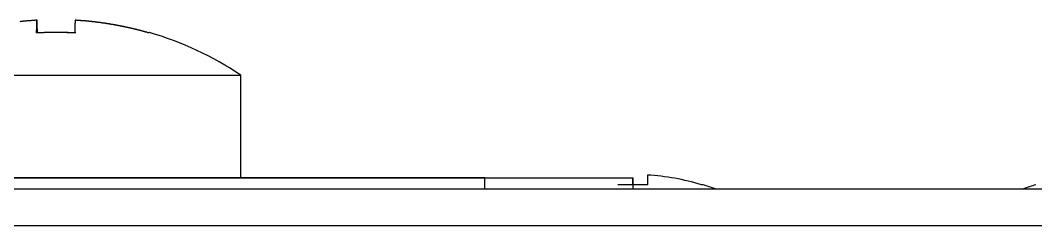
# Model space of a CAD drawing. Extents: x 90 to 322, y 48 to 325.
# Drawn here: x 140.83 to 154.57, y 304.5 to 307.28 of the extents above; entities that cross this region are included whole.
import ezdxf

# ---------------------------------------------------------------- set-up
doc = ezdxf.new("R2010")
doc.units = 0
doc.layers.get('0').update_dxf_attribs({"linetype": 'CONTINUOUS'})

msp = doc.modelspace()

# ---------------------------------------------------------------- linework, layer by layer
at = {"color": 7, "linetype": 'CONTINUOUS'}
for p, q in [((141.055, 307.28), (141.055, 307.108)), ((141.058, 307.28), (141.058, 307.109)), ((141.578, 307.28), (141.578, 307.28)), ((138.817, 306.537), (143.817, 306.537)), ((143.817, 305.145), (143.817, 306.537)), ((149.317, 305.183), (149.317, 305.051)), ((124.117, 305.145), (147.117, 305.145)), ((144.467, 305.145), (138.122, 305.145)), ((138.617, 305.145), (144.467, 305.145)), ((147.117, 305.145), (143.817, 305.145)), ((146.117, 305.145), (144.467, 305.145)), ((146.117, 305.145), (144.467, 305.145)), ((147.117, 305.145), (148.59, 305.145)), ((147.117, 305.145), (149.117, 305.145)), ((148.917, 305.145), (149.117, 305.145)), ((149.317, 305.051), (148.917, 305.051)), ((149.117, 305.051), (149.117, 305.145)), ((149.117, 305.145), (149.117, 304.995)), ((150.067, 305.051), (150.045, 305.051)), ((150.067, 305.051), (150.045, 305.051)), ((131.217, 304.995), (164.617, 304.995)), ((165.117, 304.495), (106.117, 304.495))]:
    msp.add_line(p, q, dxfattribs=at)
at = {"color": 9, "linetype": 'CONTINUOUS'}
msp.add_line((147.117, 304.995), (147.117, 305.145), dxfattribs=at)
at = {"color": 7, "linetype": 'CONTINUOUS'}
for points in [[(141.055, 307.28, 0), (141.047, 307.28, 0), (141.039, 307.28, 0), (141.031, 307.279, 0), (141.023, 307.278, 0), (141.015, 307.278, 0), (141.008, 307.277, 0), (141, 307.277, 0), (140.992, 307.276, 0), (140.984, 307.276, 0), (140.976, 307.275, 0), (140.968, 307.275, 0), (140.96, 307.274, 0), (140.952, 307.273, 0), (140.944, 307.273, 0), (140.936, 307.272, 0), (140.928, 307.271, 0), (140.921, 307.271, 0), (140.913, 307.27, 0), (140.905, 307.269, 0), (140.897, 307.268, 0), (140.889, 307.268, 0), (140.881, 307.267, 0), (140.873, 307.266, 0), (140.865, 307.265, 0), (140.857, 307.265, 0), (140.849, 307.264, 0), (140.842, 307.263, 0), (140.834, 307.262, 0), (140.826, 307.261, 0)], [(141.055, 307.28, 0), (141.055, 307.28, 0), (141.055, 307.28, 0), (141.055, 307.279, 0), (141.055, 307.278, 0), (141.055, 307.278, 0), (141.055, 307.277, 0), (141.055, 307.277, 0), (141.055, 307.276, 0), (141.055, 307.276, 0), (141.055, 307.275, 0), (141.055, 307.275, 0), (141.054, 307.274, 0), (141.054, 307.273, 0), (141.054, 307.273, 0), (141.054, 307.272, 0), (141.054, 307.271, 0), (141.054, 307.271, 0), (141.054, 307.27, 0), (141.054, 307.269, 0), (141.054, 307.268, 0), (141.054, 307.268, 0), (141.054, 307.267, 0), (141.054, 307.266, 0), (141.054, 307.265, 0), (141.054, 307.265, 0), (141.054, 307.264, 0), (141.054, 307.263, 0), (141.054, 307.262, 0), (141.054, 307.261, 0), (141.054, 307.26, 0), (141.053, 307.26, 0), (141.053, 307.259, 0), (141.053, 307.258, 0), (141.053, 307.257, 0), (141.053, 307.256, 0), (141.053, 307.255, 0), (141.053, 307.254, 0), (141.053, 307.253, 0), (141.053, 307.252, 0), (141.053, 307.251, 0), (141.053, 307.25, 0), (141.053, 307.249, 0), (141.053, 307.248, 0), (141.053, 307.247, 0), (141.053, 307.246, 0), (141.053, 307.245, 0), (141.053, 307.243, 0), (141.053, 307.242, 0), (141.053, 307.241, 0), (141.053, 307.24, 0), (141.052, 307.239, 0), (141.052, 307.238, 0), (141.052, 307.237, 0), (141.052, 307.235, 0), (141.052, 307.234, 0), (141.052, 307.233, 0), (141.052, 307.232, 0), (141.052, 307.23, 0), (141.052, 307.229, 0), (141.052, 307.228, 0), (141.052, 307.226, 0), (141.052, 307.225, 0), (141.052, 307.224, 0), (141.052, 307.223, 0), (141.052, 307.221, 0), (141.052, 307.22, 0), (141.052, 307.218, 0), (141.052, 307.217, 0), (141.052, 307.216, 0), (141.052, 307.214, 0), (141.051, 307.213, 0), (141.051, 307.211, 0), (141.051, 307.21, 0), (141.051, 307.208, 0), (141.051, 307.207, 0), (141.051, 307.205, 0), (141.051, 307.204, 0), (141.051, 307.202, 0), (141.051, 307.201, 0), (141.051, 307.199, 0), (141.051, 307.198, 0), (141.051, 307.196, 0), (141.051, 307.194, 0), (141.051, 307.193, 0), (141.051, 307.191, 0), (141.051, 307.189, 0), (141.051, 307.188, 0), (141.051, 307.186, 0), (141.051, 307.184, 0), (141.051, 307.183, 0), (141.05, 307.181, 0), (141.05, 307.179, 0), (141.05, 307.178, 0), (141.05, 307.176, 0), (141.05, 307.174, 0), (141.05, 307.172, 0), (141.05, 307.17, 0), (141.05, 307.169, 0), (141.05, 307.167, 0), (141.05, 307.165, 0), (141.05, 307.163, 0), (141.05, 307.161, 0), (141.05, 307.159, 0), (141.05, 307.158, 0), (141.05, 307.156, 0), (141.05, 307.154, 0), (141.05, 307.152, 0), (141.05, 307.15, 0), (141.05, 307.148, 0), (141.05, 307.146, 0), (141.049, 307.144, 0), (141.049, 307.142, 0), (141.049, 307.14, 0), (141.049, 307.138, 0), (141.049, 307.136, 0), (141.049, 307.134, 0), (141.049, 307.132, 0), (141.049, 307.13, 0), (141.049, 307.128, 0), (141.049, 307.125, 0), (141.049, 307.123, 0), (141.049, 307.121, 0), (141.049, 307.119, 0), (141.049, 307.117, 0), (141.049, 307.115, 0), (141.049, 307.112, 0), (141.049, 307.11, 0), (141.049, 307.108, 0)], [(141.065, 307.108, 0), (141.065, 307.11, 0), (141.065, 307.112, 0), (141.065, 307.115, 0), (141.065, 307.117, 0), (141.065, 307.119, 0), (141.065, 307.121, 0), (141.064, 307.123, 0), (141.064, 307.125, 0), (141.064, 307.128, 0), (141.064, 307.13, 0), (141.064, 307.132, 0), (141.064, 307.134, 0), (141.064, 307.136, 0), (141.064, 307.138, 0), (141.064, 307.14, 0), (141.064, 307.142, 0), (141.064, 307.144, 0), (141.064, 307.146, 0), (141.064, 307.148, 0), (141.064, 307.15, 0), (141.064, 307.152, 0), (141.064, 307.154, 0), (141.064, 307.156, 0), (141.064, 307.158, 0), (141.064, 307.159, 0), (141.064, 307.161, 0), (141.064, 307.163, 0), (141.063, 307.165, 0), (141.063, 307.167, 0), (141.063, 307.169, 0), (141.063, 307.17, 0), (141.063, 307.172, 0), (141.063, 307.174, 0), (141.063, 307.176, 0), (141.063, 307.178, 0), (141.063, 307.179, 0), (141.063, 307.181, 0), (141.063, 307.183, 0), (141.063, 307.184, 0), (141.063, 307.186, 0), (141.063, 307.188, 0), (141.063, 307.189, 0), (141.063, 307.191, 0), (141.063, 307.193, 0), (141.063, 307.194, 0), (141.063, 307.196, 0), (141.063, 307.198, 0), (141.062, 307.199, 0), (141.062, 307.201, 0), (141.062, 307.202, 0), (141.062, 307.204, 0), (141.062, 307.205, 0), (141.062, 307.207, 0), (141.062, 307.208, 0), (141.062, 307.21, 0), (141.062, 307.211, 0), (141.062, 307.213, 0), (141.062, 307.214, 0), (141.062, 307.216, 0), (141.062, 307.217, 0), (141.062, 307.218, 0), (141.062, 307.22, 0), (141.062, 307.221, 0), (141.062, 307.223, 0), (141.062, 307.224, 0), (141.062, 307.225, 0), (141.062, 307.226, 0), (141.061, 307.228, 0), (141.061, 307.229, 0), (141.061, 307.23, 0), (141.061, 307.232, 0), (141.061, 307.233, 0), (141.061, 307.234, 0), (141.061, 307.235, 0), (141.061, 307.237, 0), (141.061, 307.238, 0), (141.061, 307.239, 0), (141.061, 307.24, 0), (141.061, 307.241, 0), (141.061, 307.242, 0), (141.061, 307.243, 0), (141.061, 307.245, 0), (141.061, 307.246, 0), (141.061, 307.247, 0), (141.061, 307.248, 0), (141.061, 307.249, 0), (141.06, 307.25, 0), (141.06, 307.251, 0), (141.06, 307.252, 0), (141.06, 307.253, 0), (141.06, 307.254, 0), (141.06, 307.255, 0), (141.06, 307.256, 0), (141.06, 307.257, 0), (141.06, 307.258, 0), (141.06, 307.259, 0), (141.06, 307.26, 0), (141.06, 307.26, 0), (141.06, 307.261, 0), (141.06, 307.262, 0), (141.06, 307.263, 0), (141.06, 307.264, 0), (141.06, 307.265, 0), (141.06, 307.265, 0), (141.06, 307.266, 0), (141.06, 307.267, 0), (141.059, 307.268, 0), (141.059, 307.268, 0), (141.059, 307.269, 0), (141.059, 307.27, 0), (141.059, 307.271, 0), (141.059, 307.271, 0), (141.059, 307.272, 0), (141.059, 307.273, 0), (141.059, 307.273, 0), (141.059, 307.274, 0), (141.059, 307.275, 0), (141.059, 307.275, 0), (141.059, 307.276, 0), (141.059, 307.276, 0), (141.059, 307.277, 0), (141.059, 307.277, 0), (141.059, 307.278, 0), (141.059, 307.278, 0), (141.059, 307.279, 0), (141.059, 307.28, 0), (141.058, 307.28, 0), (141.058, 307.28, 0)], [(141.575, 307.28, 0), (141.575, 307.28, 0), (141.575, 307.28, 0), (141.575, 307.279, 0), (141.575, 307.278, 0), (141.575, 307.278, 0), (141.575, 307.277, 0), (141.575, 307.277, 0), (141.575, 307.276, 0), (141.575, 307.276, 0), (141.575, 307.275, 0), (141.574, 307.275, 0), (141.574, 307.274, 0), (141.574, 307.273, 0), (141.574, 307.273, 0), (141.574, 307.272, 0), (141.574, 307.271, 0), (141.574, 307.271, 0), (141.574, 307.27, 0), (141.574, 307.269, 0), (141.574, 307.268, 0), (141.574, 307.268, 0), (141.574, 307.267, 0), (141.574, 307.266, 0), (141.574, 307.265, 0), (141.574, 307.265, 0), (141.574, 307.264, 0), (141.574, 307.263, 0), (141.574, 307.262, 0), (141.574, 307.261, 0), (141.574, 307.26, 0), (141.573, 307.26, 0), (141.573, 307.259, 0), (141.573, 307.258, 0), (141.573, 307.257, 0), (141.573, 307.256, 0), (141.573, 307.255, 0), (141.573, 307.254, 0), (141.573, 307.253, 0), (141.573, 307.252, 0), (141.573, 307.251, 0), (141.573, 307.25, 0), (141.573, 307.249, 0), (141.573, 307.248, 0), (141.573, 307.247, 0), (141.573, 307.246, 0), (141.573, 307.245, 0), (141.573, 307.243, 0), (141.573, 307.242, 0), (141.573, 307.241, 0), (141.573, 307.24, 0), (141.572, 307.239, 0), (141.572, 307.238, 0), (141.572, 307.237, 0), (141.572, 307.235, 0), (141.572, 307.234, 0), (141.572, 307.233, 0), (141.572, 307.232, 0), (141.572, 307.23, 0), (141.572, 307.229, 0), (141.572, 307.228, 0), (141.572, 307.226, 0), (141.572, 307.225, 0), (141.572, 307.224, 0), (141.572, 307.223, 0), (141.572, 307.221, 0), (141.572, 307.22, 0), (141.572, 307.218, 0), (141.572, 307.217, 0), (141.572, 307.216, 0), (141.572, 307.214, 0), (141.571, 307.213, 0), (141.571, 307.211, 0), (141.571, 307.21, 0), (141.571, 307.208, 0), (141.571, 307.207, 0), (141.571, 307.205, 0), (141.571, 307.204, 0), (141.571, 307.202, 0), (141.571, 307.201, 0), (141.571, 307.199, 0), (141.571, 307.198, 0), (141.571, 307.196, 0), (141.571, 307.194, 0), (141.571, 307.193, 0), (141.571, 307.191, 0), (141.571, 307.189, 0), (141.571, 307.188, 0), (141.571, 307.186, 0), (141.571, 307.184, 0), (141.571, 307.183, 0), (141.57, 307.181, 0), (141.57, 307.179, 0), (141.57, 307.178, 0), (141.57, 307.176, 0), (141.57, 307.174, 0), (141.57, 307.172, 0), (141.57, 307.17, 0), (141.57, 307.169, 0), (141.57, 307.167, 0), (141.57, 307.165, 0), (141.57, 307.163, 0), (141.57, 307.161, 0), (141.57, 307.159, 0), (141.57, 307.158, 0), (141.57, 307.156, 0), (141.57, 307.154, 0), (141.57, 307.152, 0), (141.57, 307.15, 0), (141.57, 307.148, 0), (141.57, 307.146, 0), (141.569, 307.144, 0), (141.569, 307.142, 0), (141.569, 307.14, 0), (141.569, 307.138, 0), (141.569, 307.136, 0), (141.569, 307.134, 0), (141.569, 307.132, 0), (141.569, 307.13, 0), (141.569, 307.128, 0), (141.569, 307.125, 0), (141.569, 307.123, 0), (141.569, 307.121, 0), (141.569, 307.119, 0), (141.569, 307.117, 0), (141.569, 307.115, 0), (141.569, 307.112, 0), (141.569, 307.11, 0), (141.569, 307.108, 0)], [(142.574, 307.108, 0), (142.566, 307.11, 0), (142.558, 307.112, 0), (142.551, 307.115, 0), (142.543, 307.117, 0), (142.535, 307.119, 0), (142.528, 307.121, 0), (142.52, 307.123, 0), (142.513, 307.125, 0), (142.505, 307.128, 0), (142.497, 307.13, 0), (142.49, 307.132, 0), (142.482, 307.134, 0), (142.474, 307.136, 0), (142.467, 307.138, 0), (142.459, 307.14, 0), (142.451, 307.142, 0), (142.444, 307.144, 0), (142.436, 307.146, 0), (142.428, 307.148, 0), (142.421, 307.15, 0), (142.413, 307.152, 0), (142.405, 307.154, 0), (142.397, 307.156, 0), (142.39, 307.158, 0), (142.382, 307.159, 0), (142.374, 307.161, 0), (142.367, 307.163, 0), (142.359, 307.165, 0), (142.351, 307.167, 0), (142.343, 307.169, 0), (142.336, 307.17, 0), (142.328, 307.172, 0), (142.32, 307.174, 0), (142.313, 307.176, 0), (142.305, 307.178, 0), (142.297, 307.179, 0), (142.289, 307.181, 0), (142.282, 307.183, 0), (142.274, 307.184, 0), (142.266, 307.186, 0), (142.258, 307.188, 0), (142.251, 307.189, 0), (142.243, 307.191, 0), (142.235, 307.193, 0), (142.227, 307.194, 0), (142.22, 307.196, 0), (142.212, 307.198, 0), (142.204, 307.199, 0), (142.196, 307.201, 0), (142.188, 307.202, 0), (142.181, 307.204, 0), (142.173, 307.205, 0), (142.165, 307.207, 0), (142.157, 307.208, 0), (142.149, 307.21, 0), (142.142, 307.211, 0), (142.134, 307.213, 0), (142.126, 307.214, 0), (142.118, 307.216, 0), (142.11, 307.217, 0), (142.103, 307.218, 0), (142.095, 307.22, 0), (142.087, 307.221, 0), (142.079, 307.223, 0), (142.071, 307.224, 0), (142.064, 307.225, 0), (142.056, 307.226, 0), (142.048, 307.228, 0), (142.04, 307.229, 0), (142.032, 307.23, 0), (142.024, 307.232, 0), (142.017, 307.233, 0), (142.009, 307.234, 0), (142.001, 307.235, 0), (141.993, 307.237, 0), (141.985, 307.238, 0), (141.977, 307.239, 0), (141.97, 307.24, 0), (141.962, 307.241, 0), (141.954, 307.242, 0), (141.946, 307.243, 0), (141.938, 307.245, 0), (141.93, 307.246, 0), (141.922, 307.247, 0), (141.915, 307.248, 0), (141.907, 307.249, 0), (141.899, 307.25, 0), (141.891, 307.251, 0), (141.883, 307.252, 0), (141.875, 307.253, 0), (141.867, 307.254, 0), (141.859, 307.255, 0), (141.852, 307.256, 0), (141.844, 307.257, 0), (141.836, 307.258, 0), (141.828, 307.259, 0), (141.82, 307.26, 0), (141.812, 307.26, 0), (141.804, 307.261, 0), (141.796, 307.262, 0), (141.789, 307.263, 0), (141.781, 307.264, 0), (141.773, 307.265, 0), (141.765, 307.265, 0), (141.757, 307.266, 0), (141.749, 307.267, 0), (141.741, 307.268, 0), (141.733, 307.268, 0), (141.725, 307.269, 0), (141.717, 307.27, 0), (141.71, 307.271, 0), (141.702, 307.271, 0), (141.694, 307.272, 0), (141.686, 307.273, 0), (141.678, 307.273, 0), (141.67, 307.274, 0), (141.662, 307.275, 0), (141.654, 307.275, 0), (141.646, 307.276, 0), (141.638, 307.276, 0), (141.63, 307.277, 0), (141.623, 307.277, 0), (141.615, 307.278, 0), (141.607, 307.278, 0), (141.599, 307.279, 0), (141.591, 307.28, 0), (141.583, 307.28, 0), (141.575, 307.28, 0)], [(142.577, 307.108, 0), (142.569, 307.11, 0), (142.562, 307.112, 0), (142.554, 307.115, 0), (142.546, 307.117, 0), (142.539, 307.119, 0), (142.531, 307.121, 0), (142.524, 307.123, 0), (142.516, 307.125, 0), (142.508, 307.128, 0), (142.501, 307.13, 0), (142.493, 307.132, 0), (142.485, 307.134, 0), (142.478, 307.136, 0), (142.47, 307.138, 0), (142.462, 307.14, 0), (142.455, 307.142, 0), (142.447, 307.144, 0), (142.439, 307.146, 0), (142.432, 307.148, 0), (142.424, 307.15, 0), (142.416, 307.152, 0), (142.409, 307.154, 0), (142.401, 307.156, 0), (142.393, 307.158, 0), (142.385, 307.159, 0), (142.378, 307.161, 0), (142.37, 307.163, 0), (142.362, 307.165, 0), (142.355, 307.167, 0), (142.347, 307.169, 0), (142.339, 307.17, 0), (142.331, 307.172, 0), (142.324, 307.174, 0), (142.316, 307.176, 0), (142.308, 307.178, 0), (142.3, 307.179, 0), (142.293, 307.181, 0), (142.285, 307.183, 0), (142.277, 307.184, 0), (142.269, 307.186, 0), (142.262, 307.188, 0), (142.254, 307.189, 0), (142.246, 307.191, 0), (142.238, 307.193, 0), (142.231, 307.194, 0), (142.223, 307.196, 0), (142.215, 307.198, 0), (142.207, 307.199, 0), (142.2, 307.201, 0), (142.192, 307.202, 0), (142.184, 307.204, 0), (142.176, 307.205, 0), (142.168, 307.207, 0), (142.161, 307.208, 0), (142.153, 307.21, 0), (142.145, 307.211, 0), (142.137, 307.213, 0), (142.129, 307.214, 0), (142.122, 307.216, 0), (142.114, 307.217, 0), (142.106, 307.218, 0), (142.098, 307.22, 0), (142.09, 307.221, 0), (142.083, 307.223, 0), (142.075, 307.224, 0), (142.067, 307.225, 0), (142.059, 307.226, 0), (142.051, 307.228, 0), (142.043, 307.229, 0), (142.036, 307.23, 0), (142.028, 307.232, 0), (142.02, 307.233, 0), (142.012, 307.234, 0), (142.004, 307.235, 0), (141.996, 307.237, 0), (141.989, 307.238, 0), (141.981, 307.239, 0), (141.973, 307.24, 0), (141.965, 307.241, 0), (141.957, 307.242, 0), (141.949, 307.243, 0), (141.941, 307.245, 0), (141.934, 307.246, 0), (141.926, 307.247, 0), (141.918, 307.248, 0), (141.91, 307.249, 0), (141.902, 307.25, 0), (141.894, 307.251, 0), (141.886, 307.252, 0), (141.879, 307.253, 0), (141.871, 307.254, 0), (141.863, 307.255, 0), (141.855, 307.256, 0), (141.847, 307.257, 0), (141.839, 307.258, 0), (141.831, 307.259, 0), (141.823, 307.26, 0), (141.816, 307.26, 0), (141.808, 307.261, 0), (141.8, 307.262, 0), (141.792, 307.263, 0), (141.784, 307.264, 0), (141.776, 307.265, 0), (141.768, 307.265, 0), (141.76, 307.266, 0), (141.752, 307.267, 0), (141.745, 307.268, 0), (141.737, 307.268, 0), (141.729, 307.269, 0), (141.721, 307.27, 0), (141.713, 307.271, 0), (141.705, 307.271, 0), (141.697, 307.272, 0), (141.689, 307.273, 0), (141.681, 307.273, 0), (141.673, 307.274, 0), (141.665, 307.275, 0), (141.658, 307.275, 0), (141.65, 307.276, 0), (141.642, 307.276, 0), (141.634, 307.277, 0), (141.626, 307.277, 0), (141.618, 307.278, 0), (141.61, 307.278, 0), (141.602, 307.279, 0), (141.594, 307.28, 0), (141.586, 307.28, 0), (141.578, 307.28, 0)], [(141.569, 307.108, 0), (141.565, 307.108, 0), (141.561, 307.108, 0), (141.556, 307.109, 0), (141.552, 307.109, 0), (141.548, 307.109, 0), (141.544, 307.109, 0), (141.54, 307.109, 0), (141.536, 307.11, 0), (141.532, 307.11, 0), (141.528, 307.11, 0), (141.524, 307.11, 0), (141.52, 307.11, 0), (141.516, 307.111, 0), (141.512, 307.111, 0), (141.508, 307.111, 0), (141.504, 307.111, 0), (141.5, 307.111, 0), (141.496, 307.111, 0), (141.491, 307.112, 0), (141.487, 307.112, 0), (141.483, 307.112, 0), (141.479, 307.112, 0), (141.475, 307.112, 0), (141.471, 307.112, 0), (141.467, 307.112, 0), (141.463, 307.113, 0), (141.459, 307.113, 0), (141.455, 307.113, 0), (141.451, 307.113, 0), (141.447, 307.113, 0), (141.443, 307.113, 0), (141.439, 307.113, 0), (141.435, 307.113, 0), (141.431, 307.113, 0), (141.426, 307.114, 0), (141.422, 307.114, 0), (141.418, 307.114, 0), (141.414, 307.114, 0), (141.41, 307.114, 0), (141.406, 307.114, 0), (141.402, 307.114, 0), (141.398, 307.114, 0), (141.394, 307.114, 0), (141.39, 307.114, 0), (141.386, 307.114, 0), (141.382, 307.114, 0), (141.378, 307.114, 0), (141.374, 307.114, 0), (141.37, 307.115, 0), (141.366, 307.115, 0), (141.361, 307.115, 0), (141.357, 307.115, 0), (141.353, 307.115, 0), (141.349, 307.115, 0), (141.345, 307.115, 0), (141.341, 307.115, 0), (141.337, 307.115, 0), (141.333, 307.115, 0), (141.329, 307.115, 0), (141.325, 307.115, 0), (141.321, 307.115, 0), (141.317, 307.115, 0), (141.313, 307.115, 0), (141.309, 307.115, 0), (141.305, 307.115, 0), (141.3, 307.115, 0), (141.296, 307.115, 0), (141.292, 307.115, 0), (141.288, 307.115, 0), (141.284, 307.115, 0), (141.28, 307.115, 0), (141.276, 307.115, 0), (141.272, 307.115, 0), (141.268, 307.115, 0), (141.264, 307.115, 0), (141.26, 307.115, 0), (141.256, 307.115, 0), (141.252, 307.115, 0), (141.248, 307.115, 0), (141.244, 307.114, 0), (141.24, 307.114, 0), (141.235, 307.114, 0), (141.231, 307.114, 0), (141.227, 307.114, 0), (141.223, 307.114, 0), (141.219, 307.114, 0), (141.215, 307.114, 0), (141.211, 307.114, 0), (141.207, 307.114, 0), (141.203, 307.114, 0), (141.199, 307.114, 0), (141.195, 307.114, 0), (141.191, 307.114, 0), (141.187, 307.113, 0), (141.183, 307.113, 0), (141.179, 307.113, 0), (141.174, 307.113, 0), (141.17, 307.113, 0), (141.166, 307.113, 0), (141.162, 307.113, 0), (141.158, 307.113, 0), (141.154, 307.113, 0), (141.15, 307.112, 0), (141.146, 307.112, 0), (141.142, 307.112, 0), (141.138, 307.112, 0), (141.134, 307.112, 0), (141.13, 307.112, 0), (141.126, 307.112, 0), (141.122, 307.111, 0), (141.118, 307.111, 0), (141.114, 307.111, 0), (141.11, 307.111, 0), (141.105, 307.111, 0), (141.101, 307.111, 0), (141.097, 307.11, 0), (141.093, 307.11, 0), (141.089, 307.11, 0), (141.085, 307.11, 0), (141.081, 307.11, 0), (141.077, 307.109, 0), (141.073, 307.109, 0), (141.069, 307.109, 0), (141.065, 307.109, 0), (141.061, 307.109, 0), (141.057, 307.108, 0), (141.053, 307.108, 0), (141.049, 307.108, 0)], [(141.585, 307.108, 0), (141.583, 307.108, 0), (141.581, 307.108, 0), (141.579, 307.108, 0), (141.576, 307.109, 0), (141.574, 307.109, 0), (141.572, 307.109, 0), (141.57, 307.109, 0), (141.568, 307.109, 0), (141.566, 307.109, 0), (141.564, 307.109, 0), (141.562, 307.109, 0), (141.56, 307.109, 0), (141.558, 307.109, 0), (141.556, 307.11, 0), (141.553, 307.11, 0), (141.551, 307.11, 0), (141.549, 307.11, 0), (141.547, 307.11, 0), (141.545, 307.11, 0), (141.543, 307.11, 0), (141.541, 307.11, 0), (141.539, 307.11, 0), (141.537, 307.11, 0), (141.535, 307.11, 0), (141.533, 307.111, 0), (141.53, 307.111, 0), (141.528, 307.111, 0), (141.526, 307.111, 0), (141.524, 307.111, 0), (141.522, 307.111, 0), (141.52, 307.111, 0), (141.518, 307.111, 0), (141.516, 307.111, 0), (141.514, 307.111, 0), (141.512, 307.111, 0), (141.509, 307.111, 0), (141.507, 307.112, 0), (141.505, 307.112, 0), (141.503, 307.112, 0), (141.501, 307.112, 0), (141.499, 307.112, 0), (141.497, 307.112, 0), (141.495, 307.112, 0), (141.493, 307.112, 0), (141.491, 307.112, 0), (141.489, 307.112, 0), (141.486, 307.112, 0), (141.484, 307.112, 0), (141.482, 307.112, 0), (141.48, 307.112, 0), (141.478, 307.113, 0), (141.476, 307.113, 0), (141.474, 307.113, 0), (141.472, 307.113, 0), (141.47, 307.113, 0), (141.468, 307.113, 0), (141.466, 307.113, 0), (141.463, 307.113, 0), (141.461, 307.113, 0), (141.459, 307.113, 0), (141.457, 307.113, 0), (141.455, 307.113, 0), (141.453, 307.113, 0), (141.451, 307.113, 0), (141.449, 307.113, 0), (141.447, 307.113, 0), (141.445, 307.113, 0), (141.442, 307.114, 0), (141.44, 307.114, 0), (141.438, 307.114, 0), (141.436, 307.114, 0), (141.434, 307.114, 0), (141.432, 307.114, 0), (141.43, 307.114, 0), (141.428, 307.114, 0), (141.426, 307.114, 0), (141.424, 307.114, 0), (141.422, 307.114, 0), (141.419, 307.114, 0), (141.417, 307.114, 0), (141.415, 307.114, 0), (141.413, 307.114, 0), (141.411, 307.114, 0), (141.409, 307.114, 0), (141.407, 307.114, 0), (141.405, 307.114, 0), (141.403, 307.114, 0), (141.401, 307.114, 0), (141.398, 307.114, 0), (141.396, 307.114, 0), (141.394, 307.114, 0), (141.392, 307.114, 0), (141.39, 307.114, 0), (141.388, 307.115, 0), (141.386, 307.115, 0), (141.384, 307.115, 0), (141.382, 307.115, 0), (141.38, 307.115, 0), (141.378, 307.115, 0), (141.375, 307.115, 0), (141.373, 307.115, 0), (141.371, 307.115, 0), (141.369, 307.115, 0), (141.367, 307.115, 0), (141.365, 307.115, 0), (141.363, 307.115, 0), (141.361, 307.115, 0), (141.359, 307.115, 0), (141.357, 307.115, 0), (141.354, 307.115, 0), (141.352, 307.115, 0), (141.35, 307.115, 0), (141.348, 307.115, 0), (141.346, 307.115, 0), (141.344, 307.115, 0), (141.342, 307.115, 0), (141.34, 307.115, 0), (141.338, 307.115, 0), (141.336, 307.115, 0), (141.333, 307.115, 0), (141.331, 307.115, 0), (141.329, 307.115, 0), (141.327, 307.115, 0), (141.325, 307.115, 0), (141.323, 307.115, 0), (141.321, 307.115, 0), (141.319, 307.115, 0), (141.317, 307.115, 0)], [(142.579, 307.115, 0), (142.579, 307.115, 0), (142.579, 307.115, 0), (142.579, 307.115, 0), (142.579, 307.115, 0), (142.579, 307.115, 0), (142.579, 307.115, 0), (142.579, 307.115, 0), (142.579, 307.115, 0), (142.579, 307.115, 0), (142.579, 307.115, 0), (142.579, 307.115, 0), (142.579, 307.115, 0), (142.578, 307.115, 0), (142.578, 307.115, 0), (142.578, 307.115, 0), (142.578, 307.115, 0), (142.578, 307.115, 0), (142.578, 307.115, 0), (142.578, 307.115, 0), (142.578, 307.115, 0), (142.578, 307.115, 0), (142.578, 307.115, 0), (142.578, 307.115, 0), (142.578, 307.115, 0), (142.578, 307.115, 0), (142.578, 307.115, 0), (142.578, 307.115, 0), (142.578, 307.115, 0), (142.578, 307.115, 0), (142.578, 307.115, 0), (142.578, 307.115, 0), (142.578, 307.115, 0), (142.578, 307.115, 0), (142.578, 307.115, 0), (142.578, 307.114, 0), (142.578, 307.114, 0), (142.578, 307.114, 0), (142.578, 307.114, 0), (142.578, 307.114, 0), (142.578, 307.114, 0), (142.578, 307.114, 0), (142.578, 307.114, 0), (142.578, 307.114, 0), (142.578, 307.114, 0), (142.578, 307.114, 0), (142.578, 307.114, 0), (142.578, 307.114, 0), (142.578, 307.114, 0), (142.578, 307.114, 0), (142.578, 307.114, 0), (142.578, 307.114, 0), (142.577, 307.114, 0), (142.577, 307.114, 0), (142.577, 307.114, 0), (142.577, 307.114, 0), (142.577, 307.114, 0), (142.577, 307.114, 0), (142.577, 307.114, 0), (142.577, 307.114, 0), (142.577, 307.114, 0), (142.577, 307.113, 0), (142.577, 307.113, 0), (142.577, 307.113, 0), (142.577, 307.113, 0), (142.577, 307.113, 0), (142.577, 307.113, 0), (142.577, 307.113, 0), (142.577, 307.113, 0), (142.577, 307.113, 0), (142.577, 307.113, 0), (142.577, 307.113, 0), (142.577, 307.113, 0), (142.577, 307.113, 0), (142.577, 307.113, 0), (142.577, 307.113, 0), (142.577, 307.113, 0), (142.576, 307.113, 0), (142.576, 307.112, 0), (142.576, 307.112, 0), (142.576, 307.112, 0), (142.576, 307.112, 0), (142.576, 307.112, 0), (142.576, 307.112, 0), (142.576, 307.112, 0), (142.576, 307.112, 0), (142.576, 307.112, 0), (142.576, 307.112, 0), (142.576, 307.112, 0), (142.576, 307.112, 0), (142.576, 307.112, 0), (142.576, 307.112, 0), (142.576, 307.111, 0), (142.576, 307.111, 0), (142.576, 307.111, 0), (142.576, 307.111, 0), (142.576, 307.111, 0), (142.576, 307.111, 0), (142.575, 307.111, 0), (142.575, 307.111, 0), (142.575, 307.111, 0), (142.575, 307.111, 0), (142.575, 307.111, 0), (142.575, 307.111, 0), (142.575, 307.11, 0), (142.575, 307.11, 0), (142.575, 307.11, 0), (142.575, 307.11, 0), (142.575, 307.11, 0), (142.575, 307.11, 0), (142.575, 307.11, 0), (142.575, 307.11, 0), (142.575, 307.11, 0), (142.575, 307.11, 0), (142.575, 307.11, 0), (142.574, 307.109, 0), (142.574, 307.109, 0), (142.574, 307.109, 0), (142.574, 307.109, 0), (142.574, 307.109, 0), (142.574, 307.109, 0), (142.574, 307.109, 0), (142.574, 307.109, 0), (142.574, 307.109, 0), (142.574, 307.109, 0), (142.574, 307.108, 0), (142.574, 307.108, 0), (142.574, 307.108, 0), (142.574, 307.108, 0)]]:
    msp.add_polyline3d(points, dxfattribs=at)
for centre, radius, start, end in [((141.317, 302.795), 4.5, 56.251, 73.7139), ((149.117, 301.995), 3.194, 73.0947, 86.4096), ((149.117, 301.995), 3.2, 69.6359, 72.73), ((155.517, 301.995), 3.2, 107.27, 110.3641)]:
    msp.add_arc(centre, radius, start, end, dxfattribs=at)

doc.saveas('drawing.dxf')
